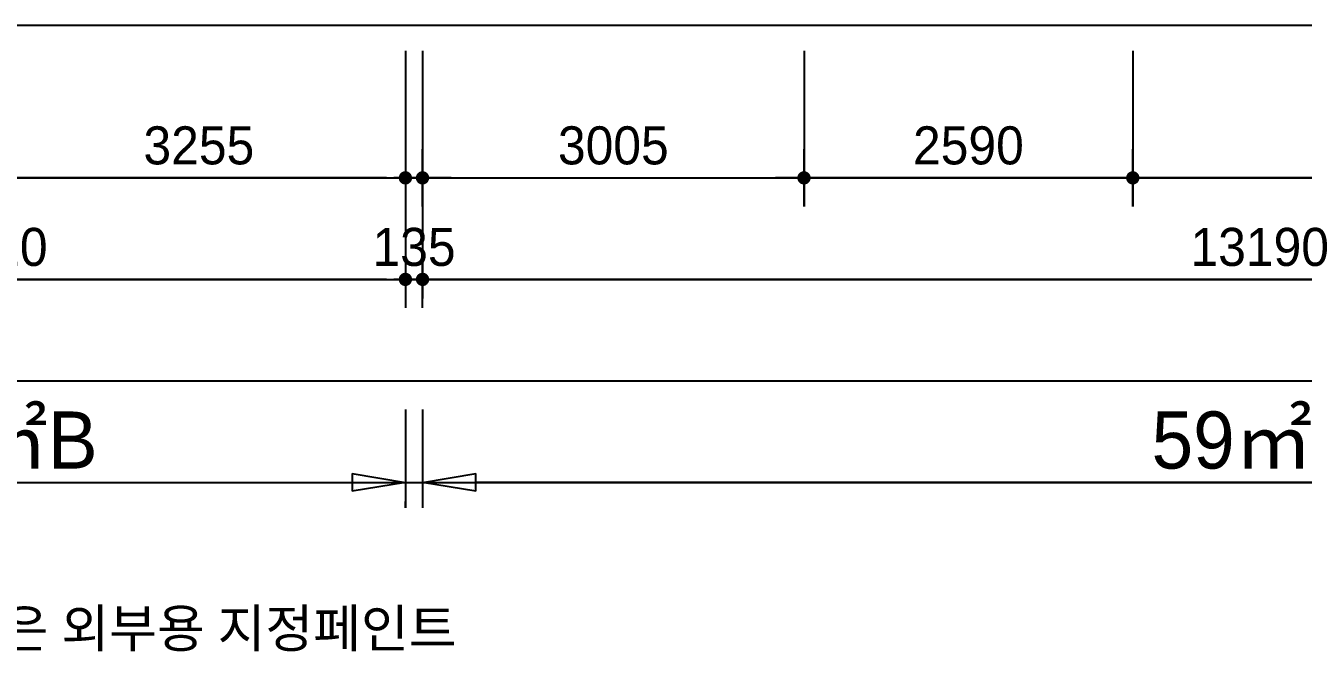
# Model space of a CAD drawing. Header units: millimetres. Extents: x 7294529 to 7346664, y 234399 to 276449.
# Drawn here: x 7303147 to 7313213, y 237067 to 241999 of the extents above; entities that cross this region are included whole.
import ezdxf
from ezdxf.enums import TextEntityAlignment as Align

# ---------------------------------------------------------------- set-up
doc = ezdxf.new("R2010")
doc.units = ezdxf.units.MM
doc.header["$LTSCALE"] = 100
doc.linetypes.add('ST-DASH', pattern=[2.7, 1.5, -1.2])
doc.layers.get('Defpoints').update_dxf_attribs({"color": 149})
for name, color, linetype in [('AA-BORD-XREF', 15, 'Continuous'), ('DIM', 7, 'Continuous'), ('TEX', 3, 'Continuous'), ('결로방지', 4, 'ST-DASH')]:
    doc.layers.add(name, color=color, linetype=linetype)
doc.layers.add('Defpoint', color=142, linetype='Continuous', plot=False)
doc.styles.add('굴림', font='')
doc.styles.add('돋움', font='')
doc.styles.add('맑은고딕', font='')
doc.styles.get('굴림').set_extended_font_data('Gulim')
doc.styles.get('돋움').set_extended_font_data('Dotum')
doc.styles.get('맑은고딕').set_extended_font_data('Malgun Gothic')
doc.dimstyles.new('CH-ARROW-100%', dxfattribs={"dimscale": 100, "dimtxt": 4.5, "dimasz": 4.2, "dimexe": 1.5, "dimexo": 2, "dimgap": 1, "dimtad": 1, "dimdec": 0, "dimlunit": 6, "dimtxsty": '돋움', "dimblk": 'CLOSEDBLANK', "dimcen": 1, "dimclrt": 91, "dimadec": 0, "dimazin": 0, "dimtfac": 1, "dimtdec": 0, "dimtix": 1, "dimtmove": 2, "dimatfit": 3, "dimldrblk": 'LEADER-AR', "dimfxl": 1, "dimarcsym": 0})
doc.dimstyles.new('NORMAL', dxfattribs={"dimscale": 40, "dimtxt": 3, "dimasz": 1.5, "dimexe": 1.5, "dimexo": 2, "dimgap": 1, "dimtad": 1, "dimdec": 0, "dimzin": 0, "dimdsep": 46, "dimtxsty": '돋움', "dimblk": 'DOT', "dimblk1": 'NONE', "dimblk2": 'TICK', "dimcen": 0, "dimdle": 1.5, "dimclrd": 7, "dimclre": 7, "dimclrt": 3, "dimadec": 0, "dimazin": 0, "dimtfac": 1, "dimtdec": 0, "dimtix": 1, "dimtmove": 2, "dimatfit": 3, "dimldrblk": 'DOT', "dimfxl": 1, "dimtolj": 1, "dimtzin": 0, "dimarcsym": 0})

# ---------------------------------------------------------------- blocks, each defined once
blk = doc.blocks.new('BORD-303')
at = {"layer": 'Defpoint'}
blk.add_lwpolyline([(-34325, 22550), (10410, 22550), (10410, -8300), (-34325, -8300)], close=True, dxfattribs=at)
blk = doc.blocks.new('DOT')
at = {"layer": 'DIM'}
blk.add_line((0, 1.5), (0, -1.5), dxfattribs=at)
at = {"layer": 'DIM', "linetype": 'Continuous'}
blk.add_line((-1.5, 0), (1.5, 0), dxfattribs=at)
at = {"layer": 'DIM', "const_width": 0.35}
blk.add_lwpolyline([(-0.175, 0, 1), (0.175, 0, 1)], format="xyb", close=True, dxfattribs=at)
blk = doc.blocks.new('*D16')
at = {"layer": 'Defpoints', "color": 0, "transparency": 16777216}
for p in [(4955, -34450), (46990, -34450), (46990, -37250)]:
    blk.add_point(p, dxfattribs=at)
at = {"layer": 'DIM', "color": 7, "lineweight": -2, "transparency": 16777216}
for p, q in [((4955, -34650), (4955, -37400)), ((46990, -34650), (46990, -37400)), ((5105, -37250), (46840, -37250))]:
    blk.add_line(p, q, dxfattribs=at)
at = {"layer": 'DIM', "color": 7, "lineweight": -2, "transparency": 16777216, "xscale": 150, "yscale": 150, "zscale": 150, "rotation": 180}
blk.add_blockref('DOT', (4955, -37250), dxfattribs=at)
at = {"layer": 'DIM', "color": 7, "lineweight": -2, "transparency": 16777216, "xscale": 150, "yscale": 150, "zscale": 150}
blk.add_blockref('DOT', (46990, -37250), dxfattribs=at)
at = {"layer": 'DIM', "color": 3, "transparency": 16777216, "insert": (25972, -36996), "char_height": 300, "attachment_point": 5, "style": '굴림'}
blk.add_mtext('\\A1;42035', dxfattribs=at)
blk = doc.blocks.new('_None')
blk = doc.blocks.new('_Oblique')
at = {"color": 0, "linetype": 'ByBlock', "lineweight": -2}
blk.add_line((-0.5, -0.5), (0.5, 0.5), dxfattribs=at)
blk = doc.blocks.new('TICK')
at = {"layer": 'Defpoints', "color": 0, "linetype": 'ByBlock'}
blk.add_point((0, 0), dxfattribs=at)
at = {"layer": 'DIM'}
blk.add_line((0, 1.6875), (0, -1.6875), dxfattribs=at)
at = {"layer": 'DIM', "linetype": 'Continuous'}
blk.add_line((-1.6875, 0), (1.6875, 0), dxfattribs=at)
at = {"color": 7, "linetype": 'ByBlock', "xscale": 1.6875, "yscale": 1.6875, "zscale": 1.6875}
blk.add_blockref('_Oblique', (0, 0), dxfattribs=at)
blk = doc.blocks.new('*D25')
at = {"layer": 'Defpoints', "color": 0, "transparency": 16777216}
for p in [(14605, -34450), (17195, -34450), (14605, -35650)]:
    blk.add_point(p, dxfattribs=at)
at = {"layer": 'DIM', "color": 7, "lineweight": -2, "transparency": 16777216}
for p, q in [((14605, -34650), (14605, -35800)), ((17195, -34650), (17195, -35800)), ((17045, -35650), (14755, -35650))]:
    blk.add_line(p, q, dxfattribs=at)
at = {"layer": 'DIM', "color": 7, "lineweight": -2, "transparency": 16777216, "xscale": 150, "yscale": 150, "zscale": 150, "rotation": 180}
blk.add_blockref('DOT', (14605, -35650), dxfattribs=at)
at = {"layer": 'DIM', "color": 7, "lineweight": -2, "transparency": 16777216, "xscale": 150, "yscale": 150, "zscale": 150}
blk.add_blockref('DOT', (17195, -35650), dxfattribs=at)
at = {"layer": 'DIM', "color": 3, "transparency": 16777216, "insert": (15900, -35396), "char_height": 300, "attachment_point": 5, "style": '굴림'}
blk.add_mtext('\\A1;2590', dxfattribs=at)
blk = doc.blocks.new('*D26')
at = {"layer": 'Defpoints', "color": 0, "transparency": 16777216}
for p in [(11600, -34450), (24790, -34450), (11600, -36450)]:
    blk.add_point(p, dxfattribs=at)
at = {"layer": 'DIM', "color": 7, "lineweight": -2, "transparency": 16777216}
for p, q in [((11600, -34650), (11600, -36600)), ((24790, -34650), (24790, -36600)), ((24640, -36450), (11750, -36450))]:
    blk.add_line(p, q, dxfattribs=at)
at = {"layer": 'DIM', "color": 7, "lineweight": -2, "transparency": 16777216, "xscale": 150, "yscale": 150, "zscale": 150, "rotation": 180}
blk.add_blockref('DOT', (11600, -36450), dxfattribs=at)
at = {"layer": 'DIM', "color": 7, "lineweight": -2, "transparency": 16777216, "xscale": 150, "yscale": 150, "zscale": 150}
blk.add_blockref('DOT', (24790, -36450), dxfattribs=at)
at = {"layer": 'DIM', "color": 3, "transparency": 16777216, "insert": (18195, -36196), "char_height": 300, "attachment_point": 5, "style": '굴림'}
blk.add_mtext('\\A1;13190', dxfattribs=at)
blk = doc.blocks.new('*D27')
at = {"layer": 'Defpoints', "color": 0, "transparency": 16777216}
for p in [(17195, -34450), (21235, -34450), (17195, -35650)]:
    blk.add_point(p, dxfattribs=at)
at = {"layer": 'DIM', "color": 7, "lineweight": -2, "transparency": 16777216}
for p, q in [((17195, -34650), (17195, -35800)), ((21235, -34650), (21235, -35800)), ((21085, -35650), (17345, -35650))]:
    blk.add_line(p, q, dxfattribs=at)
at = {"layer": 'DIM', "color": 7, "lineweight": -2, "transparency": 16777216, "xscale": 150, "yscale": 150, "zscale": 150, "rotation": 180}
blk.add_blockref('DOT', (17195, -35650), dxfattribs=at)
at = {"layer": 'DIM', "color": 7, "lineweight": -2, "transparency": 16777216, "xscale": 150, "yscale": 150, "zscale": 150}
blk.add_blockref('DOT', (21235, -35650), dxfattribs=at)
at = {"layer": 'DIM', "color": 3, "transparency": 16777216, "insert": (19215, -35396), "char_height": 300, "attachment_point": 5, "style": '굴림'}
blk.add_mtext('\\A1;4040', dxfattribs=at)
blk = doc.blocks.new('_ClosedBlank')
at = {"color": 0, "linetype": 'ByBlock', "lineweight": -2}
for p, q in [((-1, 0.167), (0, 0)), ((-1, 0.167), (-1, -0.167)), ((0, 0), (-1, -0.167))]:
    blk.add_line(p, q, dxfattribs=at)
blk = doc.blocks.new('*D29')
at = {"layer": 'Defpoints', "color": 0, "transparency": 16777216}
for p in [(11600, -38050), (11600, -38050), (24780, -38050)]:
    blk.add_point(p, dxfattribs=at)
at = {"layer": 'DIM', "color": 0, "lineweight": -2, "transparency": 16777216}
for p, q in [((11600, -37850), (11600, -37900)), ((24780, -37850), (24780, -37900)), ((24360, -38050), (12020, -38050))]:
    blk.add_line(p, q, dxfattribs=at)
at = {"layer": 'DIM', "color": 0, "lineweight": -2, "transparency": 16777216, "xscale": 420, "yscale": 420, "zscale": 420, "rotation": 180}
blk.add_blockref('_ClosedBlank', (11600, -38050), dxfattribs=at)
at = {"layer": 'DIM', "color": 0, "lineweight": -2, "transparency": 16777216, "xscale": 420, "yscale": 420, "zscale": 420}
blk.add_blockref('_ClosedBlank', (24780, -38050), dxfattribs=at)
at = {"layer": 'DIM', "color": 91, "transparency": 16777216, "insert": (18190, -37719), "char_height": 450, "attachment_point": 5, "style": '굴림'}
blk.add_mtext('{\\C3;59㎡C}', dxfattribs=at)
blk = doc.blocks.new('LEADER-AR')
at = {"layer": 'DIM'}
blk.add_hatch(color=256, dxfattribs=at).paths.add_polyline_path([(-1, -0.167), (0, 0), (-1, 0.167)])
blk.add_lwpolyline([(-1, -0.167), (0, 0), (-1, 0.167)], close=True, dxfattribs=at)
blk = doc.blocks.new('*D30')
at = {"layer": 'Defpoints', "color": 0, "transparency": 16777216}
for p in [(8210, -34450), (11465, -34450), (8210, -35650)]:
    blk.add_point(p, dxfattribs=at)
at = {"layer": 'DIM', "color": 7, "lineweight": -2, "transparency": 16777216}
for p, q in [((8210, -34650), (8210, -35800)), ((11465, -34650), (11465, -35800)), ((11315, -35650), (8360, -35650))]:
    blk.add_line(p, q, dxfattribs=at)
at = {"layer": 'DIM', "color": 7, "lineweight": -2, "transparency": 16777216, "xscale": 150, "yscale": 150, "zscale": 150, "rotation": 180}
blk.add_blockref('DOT', (8210, -35650), dxfattribs=at)
at = {"layer": 'DIM', "color": 7, "lineweight": -2, "transparency": 16777216, "xscale": 150, "yscale": 150, "zscale": 150}
blk.add_blockref('DOT', (11465, -35650), dxfattribs=at)
at = {"layer": 'DIM', "color": 3, "transparency": 16777216, "insert": (9838, -35396), "char_height": 300, "attachment_point": 5, "style": '굴림'}
blk.add_mtext('\\A1;3255', dxfattribs=at)
blk = doc.blocks.new('*D32')
at = {"layer": 'Defpoints', "color": 0, "transparency": 16777216}
for p in [(4955, -34450), (11465, -34450), (4955, -36450)]:
    blk.add_point(p, dxfattribs=at)
at = {"layer": 'DIM', "color": 7, "lineweight": -2, "transparency": 16777216}
for p, q in [((4955, -34650), (4955, -36600)), ((11465, -34650), (11465, -36600)), ((11315, -36450), (5105, -36450))]:
    blk.add_line(p, q, dxfattribs=at)
at = {"layer": 'DIM', "color": 7, "lineweight": -2, "transparency": 16777216, "xscale": 150, "yscale": 150, "zscale": 150, "rotation": 180}
blk.add_blockref('DOT', (4955, -36450), dxfattribs=at)
at = {"layer": 'DIM', "color": 7, "lineweight": -2, "transparency": 16777216, "xscale": 150, "yscale": 150, "zscale": 150}
blk.add_blockref('DOT', (11465, -36450), dxfattribs=at)
at = {"layer": 'DIM', "color": 3, "transparency": 16777216, "insert": (8210, -36196), "char_height": 300, "attachment_point": 5, "style": '굴림'}
blk.add_mtext('\\A1;6510', dxfattribs=at)
blk = doc.blocks.new('*D33')
at = {"layer": 'Defpoints', "color": 0, "transparency": 16777216}
for p in [(11465, -34450), (11600, -34450), (11465, -36450)]:
    blk.add_point(p, dxfattribs=at)
at = {"layer": 'DIM', "color": 7, "lineweight": -2, "transparency": 16777216}
for p, q in [((11465, -34650), (11465, -36600)), ((11600, -34650), (11600, -36600)), ((11315, -36450), (11165, -36450)), ((11600, -36450), (11465, -36450)), ((11750, -36450), (11900, -36450))]:
    blk.add_line(p, q, dxfattribs=at)
at = {"layer": 'DIM', "color": 7, "lineweight": -2, "transparency": 16777216, "xscale": 150, "yscale": 150, "zscale": 150}
blk.add_blockref('DOT', (11465, -36450), dxfattribs=at)
at = {"layer": 'DIM', "color": 7, "lineweight": -2, "transparency": 16777216, "xscale": 150, "yscale": 150, "zscale": 150, "rotation": 180}
blk.add_blockref('DOT', (11600, -36450), dxfattribs=at)
at = {"layer": 'DIM', "color": 3, "transparency": 16777216, "insert": (11533, -36196), "char_height": 300, "attachment_point": 5, "style": '굴림'}
blk.add_mtext('\\A1;135', dxfattribs=at)
blk = doc.blocks.new('*D34')
at = {"layer": 'Defpoints', "color": 0, "transparency": 16777216}
for p in [(4955, -38050), (11465, -38050), (11465, -38050)]:
    blk.add_point(p, dxfattribs=at)
at = {"layer": 'DIM', "color": 0, "lineweight": -2, "transparency": 16777216}
for p, q in [((4955, -37850), (4955, -37900)), ((5375, -38050), (11045, -38050)), ((11465, -38250), (11465, -38200))]:
    blk.add_line(p, q, dxfattribs=at)
at = {"layer": 'DIM', "color": 0, "lineweight": -2, "transparency": 16777216, "xscale": 420, "yscale": 420, "zscale": 420, "rotation": 180}
blk.add_blockref('_ClosedBlank', (4955, -38050), dxfattribs=at)
at = {"layer": 'DIM', "color": 0, "lineweight": -2, "transparency": 16777216, "xscale": 420, "yscale": 420, "zscale": 420}
blk.add_blockref('_ClosedBlank', (11465, -38050), dxfattribs=at)
at = {"layer": 'DIM', "color": 91, "transparency": 16777216, "insert": (8210, -37719), "char_height": 450, "attachment_point": 5, "style": '굴림'}
blk.add_mtext('{\\C3;39㎡B}', dxfattribs=at)
blk = doc.blocks.new('*D84')
at = {"layer": 'Defpoints', "color": 0, "transparency": 16777216}
for p in [(11600, -34450), (14605, -34450), (14605, -35650)]:
    blk.add_point(p, dxfattribs=at)
at = {"layer": 'DIM', "color": 7, "lineweight": -2, "transparency": 16777216}
for p, q in [((11600, -34650), (11600, -35800)), ((14605, -34650), (14605, -35800)), ((11750, -35650), (14455, -35650))]:
    blk.add_line(p, q, dxfattribs=at)
at = {"layer": 'DIM', "color": 7, "lineweight": -2, "transparency": 16777216, "xscale": 150, "yscale": 150, "zscale": 150, "rotation": 180}
blk.add_blockref('DOT', (11600, -35650), dxfattribs=at)
at = {"layer": 'DIM', "color": 7, "lineweight": -2, "transparency": 16777216, "xscale": 150, "yscale": 150, "zscale": 150}
blk.add_blockref('DOT', (14605, -35650), dxfattribs=at)
at = {"layer": 'DIM', "color": 3, "transparency": 16777216, "insert": (13103, -35396), "char_height": 300, "attachment_point": 5, "style": '굴림'}
blk.add_mtext('\\A1;3005', dxfattribs=at)
blk = doc.blocks.new('303_d')
at = {"layer": 'Defpoints'}
for points in [[(63801, -8251), (11866, -8251), (11866, -46301), (63801, -46301)], [(63001, -9051), (12666, -9051), (12666, -45501), (63001, -45501)], [(62201, -9851), (13466, -9851), (13466, -44701), (62201, -44701)], [(61401, -10651), (14266, -10651), (14266, -43901), (61401, -43901)]]:
    blk.add_lwpolyline(points, close=True, dxfattribs=at)
blk = doc.blocks.new('DIM-303-TF')
at = {"layer": 'DIM'}
for p, q in [((11465, -37475), (11465, -38250)), ((11600, -37475), (11600, -38250)), ((11600, -37475), (11600, -38250))]:
    blk.add_line(p, q, dxfattribs=at)
for base, p1, p2, picture, middle in [((46990, -37250), (4955, -34450), (46990, -34450), '*D16', (25972.5, -36996)), ((14605, -35650), (11600, -34450), (14605, -34450), '*D84', (13102.5, -35396.2))]:
    dim = blk.add_linear_dim(base=base, p1=p1, p2=p2, angle=180, dimstyle='NORMAL', override={"dimscale": 100, "dimtxsty": '굴림'}, dxfattribs=at)
    dim.commit()
    dim.dimension.update_dxf_attribs({"geometry": picture, "text_midpoint": middle})
for base, p1, p2, picture, middle in [((4955, -36450), (11465, -34450), (4955, -34450), '*D32', (8210, -36195.8)), ((8210, -35650), (11465, -34450), (8210, -34450), '*D30', (9837.5, -35396.2)), ((11465, -36450), (11600, -34450), (11465, -34450), '*D33', (11532.5, -36195.8)), ((11600, -36450), (24790, -34450), (11600, -34450), '*D26', (18195, -36195.8)), ((14605, -35650), (17195, -34450), (14605, -34450), '*D25', (15900, -35396.2)), ((17195, -35650), (21235, -34450), (17195, -34450), '*D27', (19215, -35396))]:
    dim = blk.add_linear_dim(base=base, p1=p1, p2=p2, dimstyle='NORMAL', override={"dimscale": 100, "dimtxsty": '굴림'}, dxfattribs=at)
    dim.commit()
    dim.dimension.update_dxf_attribs({"geometry": picture, "text_midpoint": middle})
dim = blk.add_linear_dim(base=(11465, -38050), p1=(4955, -38050), p2=(11465, -38050), text='{\\C3;39㎡B}', dimstyle='CH-ARROW-100%', override={"dimtxsty": '굴림'}, dxfattribs=at)
dim.commit()
dim.dimension.update_dxf_attribs({"geometry": '*D34', "text_midpoint": (8210, -37719.3)})
dim = blk.add_linear_dim(base=(11600, -38050), p1=(24780, -38050), p2=(11600, -38050), angle=180, text='{\\C3;59㎡C}', dimstyle='CH-ARROW-100%', override={"dimtxsty": '굴림'}, dxfattribs=at)
dim.commit()
dim.dimension.update_dxf_attribs({"geometry": '*D29', "text_midpoint": (18190, -37719.3)})

msp = doc.modelspace()

# ---------------------------------------------------------------- block references
at = {"layer": 'AA-BORD-XREF'}
msp.add_blockref('BORD-303', (7332599, 250299), dxfattribs=at)
at = {"layer": 'DIM'}
msp.add_blockref('DIM-303-TF', (7294674, 276449), dxfattribs=at)
at = {"layer": '결로방지'}
msp.add_blockref('303_d', (7282663, 284700), dxfattribs=at)

# ---------------------------------------------------------------- texts
at = {"layer": 'TEX', "style": '맑은고딕'}
msp.add_text('* 기단부 석재마감은 지상5층까지이며 상부층은 외부용 지정페인트', height=300, dxfattribs=at).set_placement((7295329, 237399), align=Align.TOP_LEFT)

doc.saveas('drawing.dxf')
